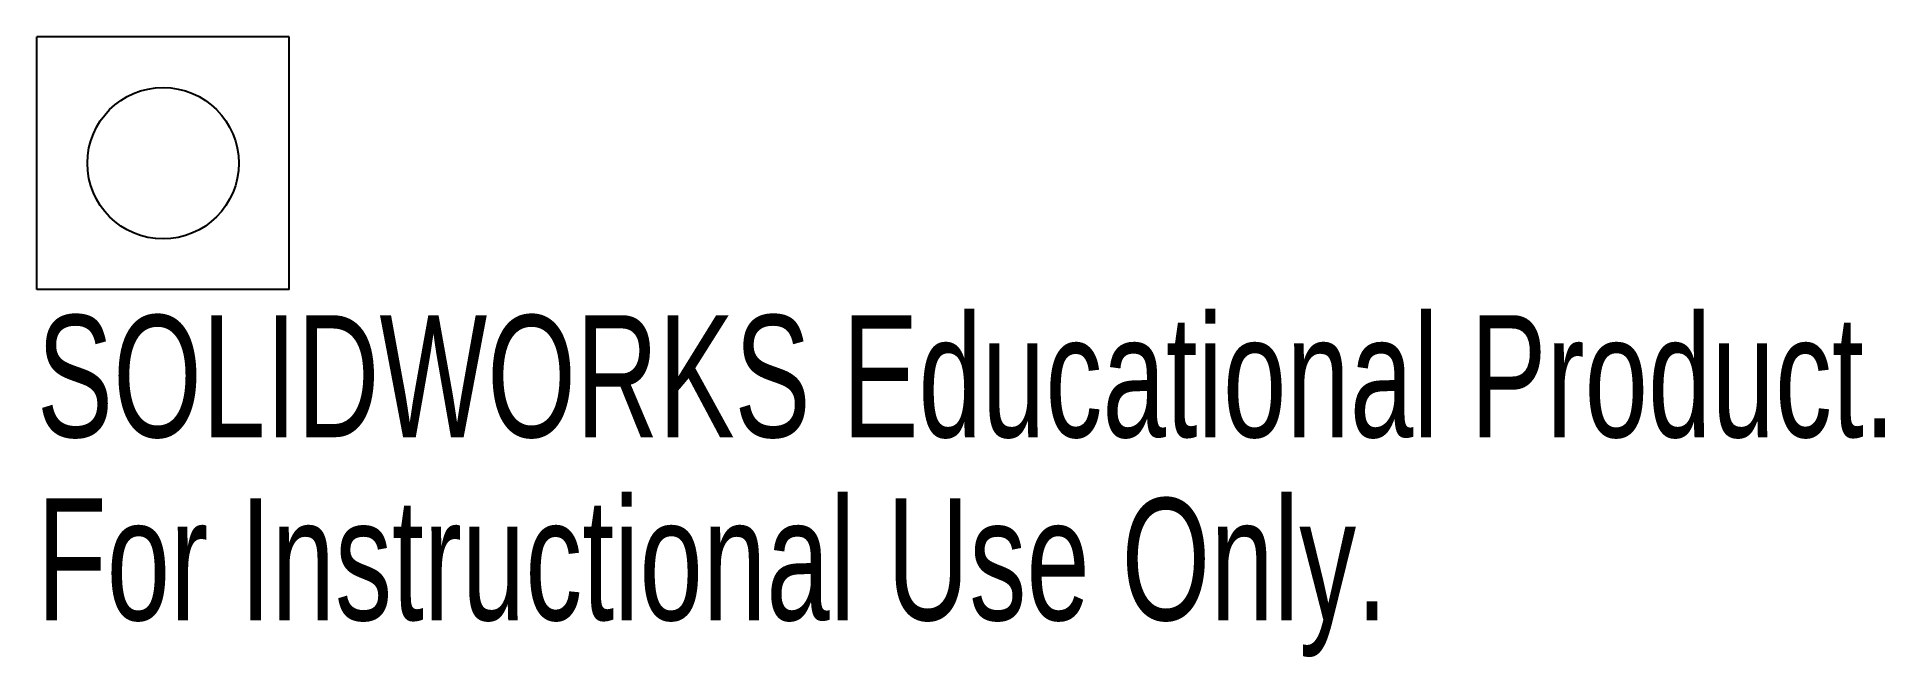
# Model space of a CAD drawing. Header units: millimetres. Extents: x 0 to 73.3, y -24.6 to 0.
import ezdxf

# ---------------------------------------------------------------- set-up
doc = ezdxf.new("R2010")
doc.units = ezdxf.units.MM
doc.styles.add('SLDTEXTSTYLE0', font='TXT', dxfattribs={"width": 0.7})

msp = doc.modelspace()

# ---------------------------------------------------------------- linework, layer by layer
at = {"color": 7, "linetype": 'Continuous', "lineweight": 25}
for p, q in [((10, 0), (0, 0)), ((0, -10), (0, 0)), ((10, -10), (10, 0)), ((10, -10), (0, -10))]:
    msp.add_line(p, q, dxfattribs=at)
msp.add_circle((5, -5), 3, dxfattribs=at)

# ---------------------------------------------------------------- texts
at = {"color": 7, "linetype": 'Continuous', "char_height": 4.83362, "attachment_point": 1, "style": 'SLDTEXTSTYLE0'}
for s, insert in [('SOLIDWORKS Educational Product.', (0, -11.02)), ('For Instructional Use Only.', (0, -18.27))]:
    msp.add_mtext(s, dxfattribs=dict(at, insert=insert))

doc.saveas('drawing.dxf')
